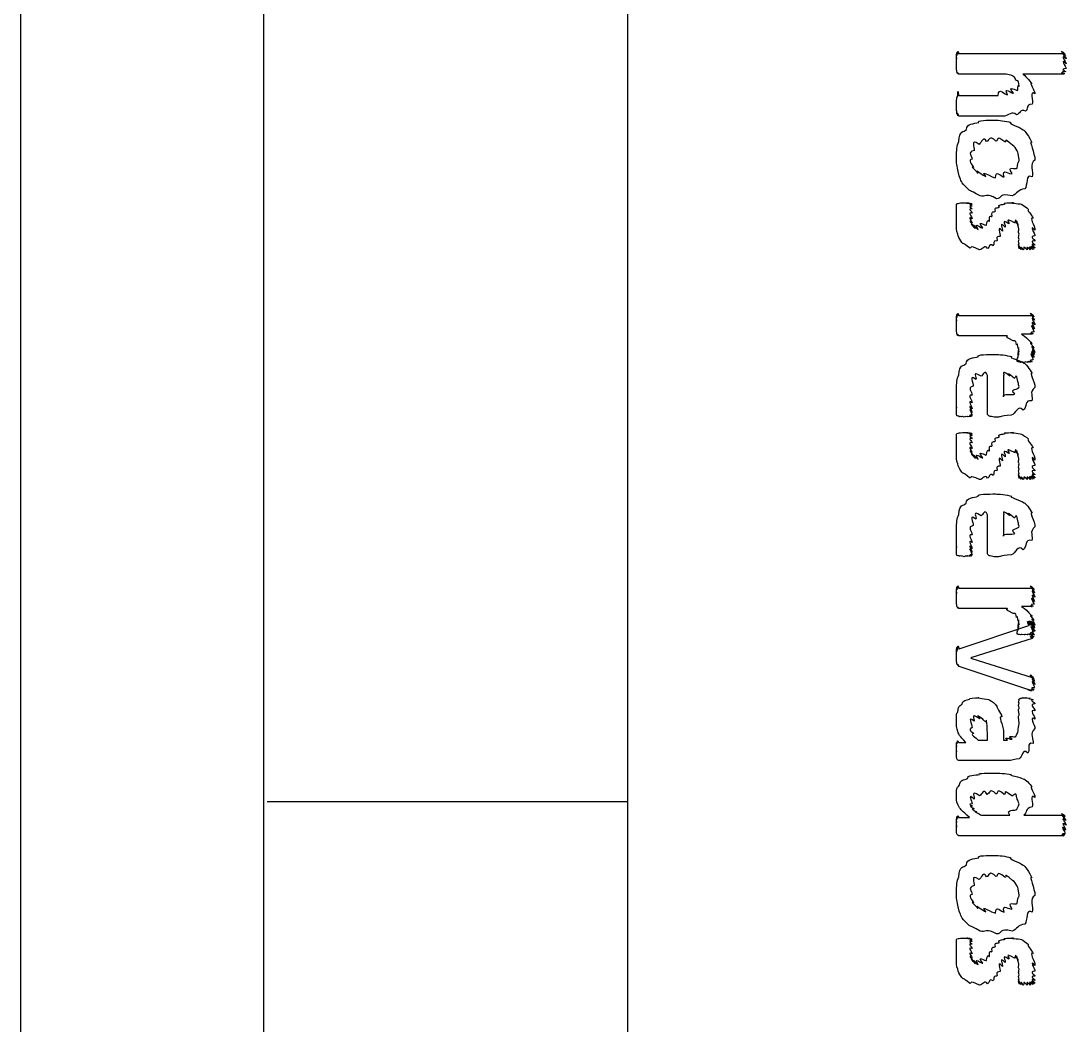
# Model space of a CAD drawing. Header units: millimetres. Extents: x 0 to 33.1, y 1.5 to 45.3.
# Drawn here: x 0.0278 to 0.5157, y 2.5168 to 2.9856 of the extents above; entities that cross this region are included whole.
import ezdxf

# ---------------------------------------------------------------- set-up
doc = ezdxf.new("R2010")
doc.units = ezdxf.units.MM
doc.header["$MEASUREMENT"] = 0
doc.layers.get('0').update_dxf_attribs({"linetype": 'CONTINUOUS'})

msp = doc.modelspace()

# ---------------------------------------------------------------- linework, layer by layer
at = {"color": 0, "linetype": 'Continuous'}
for p, q in [((0.027778, 1.49778), (0.027778, 45.3028)), ((0.141114, 1.61111), (0.141114, 44.9044)), ((0.311089, 1.78108), (0.311089, 44.7344)), ((0.311089, 2.6211), (0.142796, 2.6211))]:
    msp.add_line(p, q, dxfattribs=at)
at = {"color": 240, "linetype": 'Continuous'}
msp.add_line((0.311089, 1.78108), (0.311089, 6.90446), dxfattribs=at)
at = {"color": 11, "linetype": 'Continuous'}
for p, q in [((0.465549, 2.97038), (0.514594, 2.97038)), ((0.487685, 2.96083), (0.465549, 2.96083)), ((0.514594, 2.96083), (0.495497, 2.96083)), ((0.465549, 2.95085), (0.483996, 2.95085)), ((0.486165, 2.94108), (0.465549, 2.94108)), ((0.482693, 2.91237), (0.482693, 2.91237)), ((0.483128, 2.90261), (0.483128, 2.90261)), ((0.475315, 2.87875), (0.475315, 2.87875)), ((0.465549, 2.8481), (0.499838, 2.8481)), ((0.488118, 2.83854), (0.465549, 2.83854)), ((0.499838, 2.83942), (0.494846, 2.83942)), ((0.496149, 2.82617), (0.496149, 2.82617)), ((0.479004, 2.80257), (0.479004, 2.82015)), ((0.486382, 2.82015), (0.486382, 2.81017)), ((0.483344, 2.80063), (0.482042, 2.80063)), ((0.475315, 2.77149), (0.475315, 2.77149)), ((0.479004, 2.73742), (0.479004, 2.75499)), ((0.486382, 2.75499), (0.486382, 2.74501)), ((0.483344, 2.73546), (0.482042, 2.73546)), ((0.465549, 2.72086), (0.499838, 2.72086)), ((0.488118, 2.71132), (0.465549, 2.71132)), ((0.499838, 2.71218), (0.494846, 2.71218)), ((0.465767, 2.69249), (0.498318, 2.70335)), ((0.496149, 2.69894), (0.496149, 2.69894)), ((0.499838, 2.69726), (0.471625, 2.68838)), ((0.471625, 2.68838), (0.471192, 2.68815)), ((0.498318, 2.67339), (0.465767, 2.68425)), ((0.471192, 2.68815), (0.471625, 2.68793)), ((0.471625, 2.68793), (0.499838, 2.67904)), ((0.499838, 2.67296), (0.499838, 2.67296)), ((0.486382, 2.65419), (0.486382, 2.64985)), ((0.474664, 2.64985), (0.479004, 2.64985)), ((0.479004, 2.64985), (0.479004, 2.65332)), ((0.486382, 2.64985), (0.488336, 2.64985)), ((0.465549, 2.64876), (0.468804, 2.64876)), ((0.488336, 2.64031), (0.465549, 2.64031)), ((0.465767, 2.61367), (0.47054, 2.61367)), ((0.476183, 2.61475), (0.489421, 2.61475)), ((0.495931, 2.61475), (0.514594, 2.61475)), ((0.514594, 2.60519), (0.465549, 2.60519)), ((0.482693, 2.56913), (0.482693, 2.56913)), ((0.483128, 2.55935), (0.483128, 2.55935)), ((0.475315, 2.53549), (0.475315, 2.53549))]:
    msp.add_line(p, q, dxfattribs=at)
for points in [[(0.464464, 2.96799), (0.464572, 2.97185), (0.464681, 2.96907), (0.464681, 2.96951)], [(0.464681, 2.96951), (0.464735, 2.97254), (0.464953, 2.97006), (0.465115, 2.97017)], [(0.465115, 2.97017), (0.465007, 2.97287), (0.465386, 2.97038), (0.465549, 2.97038)], [(0.514594, 2.97038), (0.511882, 2.97287), (0.514865, 2.97032), (0.515028, 2.97017)], [(0.515028, 2.97017), (0.512207, 2.97254), (0.5153, 2.96983), (0.515463, 2.96951)], [(0.515463, 2.96951), (0.512478, 2.97185), (0.515679, 2.96858), (0.515679, 2.96799)], [(0.464464, 2.9656), (0.464464, 2.97054), (0.464464, 2.96729), (0.464464, 2.96799)], [(0.515679, 2.96799), (0.512478, 2.97054), (0.515679, 2.96647), (0.515679, 2.9656)], [(0.515679, 2.9656), (0.512478, 2.96881), (0.515679, 2.96403), (0.515679, 2.96343)], [(0.464464, 2.96343), (0.464464, 2.96419), (0.464464, 2.96474), (0.464464, 2.9656)], [(0.464681, 2.96192), (0.464572, 2.96289), (0.464572, 2.96272), (0.464464, 2.96343)], [(0.465115, 2.96104), (0.464735, 2.96212), (0.464789, 2.96149), (0.464681, 2.96192)], [(0.465549, 2.96083), (0.465007, 2.96186), (0.465224, 2.96094), (0.465115, 2.96104)], [(0.515028, 2.96104), (0.511882, 2.96186), (0.514703, 2.96083), (0.514594, 2.96083)], [(0.515463, 2.96192), (0.512207, 2.96212), (0.515136, 2.96121), (0.515028, 2.96104)], [(0.515679, 2.96343), (0.512478, 2.96289), (0.515571, 2.96224), (0.515463, 2.96192)], [(0.492242, 2.95801), (0.491211, 2.96083), (0.489692, 2.95985), (0.487685, 2.96083)], [(0.493761, 2.95518), (0.493218, 2.95899), (0.493218, 2.95703), (0.492242, 2.95801)], [(0.49311, 2.95324), (0.493218, 2.95725), (0.493761, 2.95432), (0.493761, 2.95518)], [(0.495497, 2.96083), (0.496257, 2.96029), (0.498753, 2.95774), (0.499621, 2.95628)], [(0.499621, 2.95628), (0.498156, 2.95725), (0.501139, 2.95313), (0.501139, 2.9515)], [(0.465115, 2.95063), (0.465007, 2.95518), (0.465386, 2.95085), (0.465549, 2.95085)], [(0.483996, 2.95085), (0.483996, 2.95518), (0.487304, 2.95096), (0.488336, 2.95107)], [(0.488336, 2.95107), (0.486165, 2.95551), (0.490397, 2.9515), (0.491157, 2.95193)], [(0.491157, 2.95193), (0.487739, 2.95622), (0.492676, 2.95269), (0.49311, 2.95324)], [(0.501139, 2.9515), (0.498156, 2.95378), (0.500706, 2.94803), (0.499838, 2.94672)], [(0.464464, 2.94846), (0.464572, 2.94954), (0.464681, 2.94949), (0.464681, 2.94976)], [(0.464464, 2.94586), (0.464464, 2.94824), (0.464464, 2.94775), (0.464464, 2.94846)], [(0.464681, 2.94976), (0.464735, 2.95014), (0.464953, 2.95036), (0.465115, 2.95063)], [(0.464464, 2.94368), (0.464464, 2.9464), (0.464464, 2.94499), (0.464464, 2.94586)], [(0.464681, 2.94217), (0.464572, 2.9451), (0.464572, 2.94299), (0.464464, 2.94368)], [(0.465115, 2.94129), (0.464735, 2.94433), (0.464789, 2.94174), (0.464681, 2.94217)], [(0.465549, 2.94108), (0.465007, 2.94407), (0.465224, 2.94119), (0.465115, 2.94129)], [(0.492458, 2.94174), (0.490614, 2.94407), (0.488607, 2.94108), (0.486165, 2.94108)], [(0.496799, 2.94347), (0.494086, 2.94476), (0.494194, 2.94206), (0.492458, 2.94174)], [(0.499838, 2.94672), (0.496582, 2.9465), (0.498101, 2.94433), (0.496799, 2.94347)], [(0.469239, 2.93494), (0.469239, 2.93787), (0.472711, 2.9375), (0.474881, 2.93821)], [(0.474881, 2.93821), (0.473579, 2.93929), (0.479546, 2.93929), (0.482476, 2.93929)], [(0.482476, 2.93929), (0.483832, 2.93929), (0.487685, 2.93896), (0.489854, 2.93821)], [(0.489854, 2.93821), (0.488336, 2.93772), (0.494086, 2.93619), (0.495714, 2.93474)], [(0.465549, 2.92931), (0.466037, 2.93485), (0.467611, 2.93338), (0.469239, 2.93494)], [(0.478569, 2.92931), (0.47716, 2.93235), (0.476074, 2.9286), (0.475097, 2.928)], [(0.48291, 2.92953), (0.479764, 2.93278), (0.479872, 2.92947), (0.478569, 2.92931)], [(0.487033, 2.9291), (0.482801, 2.93278), (0.484321, 2.92953), (0.48291, 2.92953)], [(0.495714, 2.93474), (0.496257, 2.93468), (0.498753, 2.93121), (0.499621, 2.92887)], [(0.464464, 2.9215), (0.464464, 2.92572), (0.464789, 2.92703), (0.465549, 2.92931)], [(0.475097, 2.928), (0.47054, 2.93104), (0.473253, 2.92638), (0.472711, 2.92518)], [(0.490722, 2.92757), (0.485568, 2.93207), (0.488444, 2.92865), (0.487033, 2.9291)], [(0.492893, 2.92497), (0.492242, 2.92617), (0.491699, 2.92686), (0.490722, 2.92757)], [(0.499621, 2.92887), (0.498156, 2.93007), (0.501139, 2.92383), (0.501139, 2.92063)], [(0.472711, 2.92518), (0.469347, 2.9241), (0.471843, 2.92269), (0.471843, 2.92106)], [(0.493761, 2.92085), (0.493218, 2.92399), (0.493435, 2.92383), (0.492893, 2.92497)], [(0.465767, 2.91325), (0.464464, 2.91965), (0.464464, 2.91835), (0.464464, 2.9215)], [(0.471843, 2.92106), (0.469347, 2.92106), (0.47206, 2.91835), (0.472493, 2.91715)], [(0.472493, 2.91715), (0.470378, 2.91878), (0.473796, 2.91515), (0.474664, 2.91456)], [(0.490506, 2.91433), (0.487468, 2.91863), (0.492296, 2.91581), (0.492893, 2.91694)], [(0.492893, 2.91694), (0.493218, 2.92079), (0.493761, 2.91928), (0.493761, 2.92085)], [(0.501139, 2.92063), (0.498156, 2.91922), (0.500706, 2.91499), (0.499838, 2.91282)], [(0.469672, 2.90739), (0.466308, 2.91037), (0.466743, 2.91097), (0.465767, 2.91325)], [(0.474664, 2.91456), (0.472276, 2.91749), (0.476833, 2.91336), (0.478136, 2.91303)], [(0.478136, 2.91303), (0.474989, 2.91672), (0.481065, 2.91237), (0.482693, 2.91237)], [(0.482693, 2.91237), (0.482693, 2.91672), (0.485514, 2.91254), (0.486817, 2.91282)], [(0.486817, 2.91282), (0.485406, 2.91732), (0.489475, 2.91363), (0.490506, 2.91433)], [(0.499838, 2.91282), (0.496582, 2.91471), (0.497939, 2.90864), (0.496365, 2.90717)], [(0.475532, 2.90392), (0.469672, 2.90717), (0.471408, 2.90582), (0.469672, 2.90739)], [(0.483128, 2.90261), (0.478787, 2.9056), (0.47781, 2.90306), (0.475532, 2.90392)], [(0.490506, 2.90392), (0.484267, 2.9056), (0.48584, 2.90261), (0.483128, 2.90261)], [(0.496365, 2.90717), (0.493381, 2.90717), (0.492785, 2.90468), (0.490506, 2.90392)], [(0.464464, 2.90001), (0.464464, 2.90039), (0.464735, 2.90033), (0.465332, 2.90044)], [(0.464464, 2.89871), (0.464464, 2.89996), (0.464464, 2.89974), (0.464464, 2.90001)], [(0.464464, 2.89675), (0.464464, 2.89882), (0.464464, 2.89817), (0.464464, 2.89871)], [(0.465332, 2.90044), (0.465767, 2.90067), (0.46696, 2.90067), (0.468153, 2.90067)], [(0.468153, 2.90067), (0.467611, 2.90067), (0.469456, 2.90067), (0.469889, 2.90067)], [(0.469889, 2.90067), (0.468479, 2.90056), (0.470649, 2.90044), (0.470975, 2.90044)], [(0.470975, 2.90044), (0.469075, 2.90056), (0.471463, 2.90039), (0.471625, 2.90022)], [(0.471625, 2.90022), (0.469347, 2.90022), (0.471843, 2.90001), (0.471843, 2.90001)], [(0.471843, 2.90001), (0.469347, 2.89996), (0.471843, 2.89947), (0.471843, 2.89914)], [(0.471843, 2.89914), (0.469347, 2.89925), (0.471843, 2.89828), (0.471843, 2.89785)], [(0.471843, 2.89785), (0.469347, 2.89822), (0.471843, 2.89665), (0.471843, 2.89589)], [(0.482693, 2.89675), (0.481825, 2.89882), (0.483886, 2.89817), (0.484646, 2.89871)], [(0.484646, 2.89871), (0.483236, 2.89996), (0.486219, 2.89979), (0.48725, 2.90022)], [(0.48725, 2.90022), (0.485406, 2.90067), (0.489692, 2.90067), (0.491157, 2.90067)], [(0.491157, 2.90067), (0.488172, 2.90067), (0.493653, 2.90044), (0.494846, 2.90001)], [(0.494846, 2.90001), (0.495281, 2.89968), (0.497233, 2.89865), (0.498101, 2.89762)], [(0.464464, 2.89415), (0.464464, 2.89719), (0.464464, 2.89589), (0.464464, 2.89675)], [(0.464464, 2.8909), (0.464464, 2.89535), (0.464464, 2.89318), (0.464464, 2.89415)], [(0.471843, 2.89589), (0.469347, 2.89665), (0.471843, 2.89415), (0.471843, 2.89328)], [(0.471843, 2.89328), (0.469347, 2.89492), (0.471843, 2.89176), (0.471843, 2.89133)], [(0.471843, 2.89133), (0.46951, 2.89387), (0.472114, 2.89025), (0.472276, 2.88981)], [(0.478569, 2.89025), (0.479058, 2.89432), (0.479546, 2.8915), (0.479872, 2.89219)], [(0.479872, 2.89219), (0.479764, 2.89578), (0.48074, 2.89372), (0.481174, 2.89458)], [(0.481174, 2.89458), (0.480632, 2.89735), (0.482096, 2.89606), (0.482693, 2.89675)], [(0.488986, 2.8909), (0.484864, 2.89372), (0.487793, 2.88997), (0.48725, 2.88938)], [(0.49159, 2.89133), (0.486165, 2.89447), (0.489692, 2.89122), (0.488986, 2.8909)], [(0.492458, 2.89111), (0.492079, 2.89447), (0.491863, 2.89133), (0.49159, 2.89133)], [(0.49311, 2.89003), (0.492676, 2.89404), (0.492731, 2.89085), (0.492458, 2.89111)], [(0.498101, 2.89762), (0.497017, 2.89751), (0.499675, 2.89513), (0.500271, 2.8935)], [(0.500271, 2.8935), (0.498156, 2.89432), (0.501139, 2.89003), (0.501139, 2.88786)], [(0.465115, 2.88612), (0.464464, 2.88781), (0.464464, 2.88917), (0.464464, 2.8909)], [(0.472276, 2.88981), (0.469943, 2.89285), (0.472928, 2.88889), (0.473361, 2.88872)], [(0.473361, 2.88872), (0.470811, 2.89242), (0.474229, 2.88829), (0.474664, 2.88829)], [(0.474664, 2.88829), (0.472114, 2.89242), (0.476238, 2.88851), (0.476833, 2.88894)], [(0.476833, 2.88894), (0.473415, 2.89318), (0.478136, 2.88971), (0.478569, 2.89025)], [(0.485949, 2.88743), (0.483128, 2.891), (0.485297, 2.88579), (0.484864, 2.88504)], [(0.48725, 2.88938), (0.483832, 2.89258), (0.486382, 2.88818), (0.485949, 2.88743)], [(0.493544, 2.88851), (0.492947, 2.89318), (0.493218, 2.8896), (0.49311, 2.89003)], [(0.493761, 2.88612), (0.493218, 2.88721), (0.493653, 2.88781), (0.493544, 2.88851)], [(0.501139, 2.88786), (0.498156, 2.89128), (0.501139, 2.88612), (0.501139, 2.88525)], [(0.467068, 2.88222), (0.465332, 2.88476), (0.465549, 2.88456), (0.465115, 2.88612)], [(0.484864, 2.88504), (0.48226, 2.88493), (0.483886, 2.88363), (0.483344, 2.88286)], [(0.493761, 2.88351), (0.493218, 2.88536), (0.493761, 2.88514), (0.493761, 2.88612)], [(0.493761, 2.88157), (0.493218, 2.8839), (0.493761, 2.88282), (0.493761, 2.88351)], [(0.501139, 2.88525), (0.498156, 2.88493), (0.501139, 2.88363), (0.501139, 2.88286)], [(0.47054, 2.87961), (0.467176, 2.8826), (0.468044, 2.88108), (0.467068, 2.88222)], [(0.475315, 2.87875), (0.469781, 2.88146), (0.471843, 2.87907), (0.47054, 2.87961)], [(0.479004, 2.87939), (0.477756, 2.88146), (0.476725, 2.87875), (0.475315, 2.87875)], [(0.481608, 2.88069), (0.479764, 2.88217), (0.479981, 2.87972), (0.479004, 2.87939)], [(0.483344, 2.88286), (0.481228, 2.88331), (0.482314, 2.88129), (0.481608, 2.88069)], [(0.493761, 2.88026), (0.493218, 2.88276), (0.493761, 2.88103), (0.493761, 2.88157)], [(0.493761, 2.87939), (0.493218, 2.88217), (0.493761, 2.87999), (0.493761, 2.88026)], [(0.493978, 2.87918), (0.493218, 2.88172), (0.493761, 2.87929), (0.493761, 2.87939)], [(0.494629, 2.87896), (0.493544, 2.88157), (0.494086, 2.87907), (0.493978, 2.87918)], [(0.495714, 2.87875), (0.494086, 2.88146), (0.4949, 2.87885), (0.494629, 2.87896)], [(0.49745, 2.87875), (0.495117, 2.88146), (0.496257, 2.87875), (0.495714, 2.87875)], [(0.498969, 2.87875), (0.496257, 2.88146), (0.497993, 2.87875), (0.49745, 2.87875)], [(0.500054, 2.87896), (0.497125, 2.88146), (0.499403, 2.87875), (0.498969, 2.87875)], [(0.500706, 2.87918), (0.497721, 2.88157), (0.500325, 2.87896), (0.500054, 2.87896)], [(0.501139, 2.88286), (0.498156, 2.88331), (0.501139, 2.88135), (0.501139, 2.88092)], [(0.501139, 2.88092), (0.498156, 2.88232), (0.501139, 2.87993), (0.501139, 2.87961)], [(0.501139, 2.87961), (0.498156, 2.88172), (0.500976, 2.87918), (0.500706, 2.87918)], [(0.464464, 2.84571), (0.464572, 2.84956), (0.464681, 2.84679), (0.464681, 2.84722)], [(0.464681, 2.84722), (0.464735, 2.85026), (0.464953, 2.84776), (0.465115, 2.84787)], [(0.465115, 2.84787), (0.465007, 2.85058), (0.465386, 2.8481), (0.465549, 2.8481)], [(0.499838, 2.8481), (0.49745, 2.85058), (0.500108, 2.8481), (0.500271, 2.8481)], [(0.500271, 2.8481), (0.497885, 2.85042), (0.500706, 2.84776), (0.500706, 2.84744)], [(0.500706, 2.84744), (0.497993, 2.84972), (0.500922, 2.84651), (0.500922, 2.84592)], [(0.464464, 2.84332), (0.464464, 2.84825), (0.464464, 2.845), (0.464464, 2.84571)], [(0.500922, 2.84179), (0.497993, 2.84581), (0.500814, 2.84082), (0.500706, 2.8405)], [(0.500922, 2.84592), (0.498156, 2.84853), (0.501139, 2.84463), (0.501139, 2.84375)], [(0.501139, 2.84375), (0.498156, 2.84679), (0.501031, 2.84224), (0.500922, 2.84179)], [(0.464464, 2.84115), (0.464464, 2.8419), (0.464464, 2.84244), (0.464464, 2.84332)], [(0.464681, 2.83963), (0.464572, 2.8406), (0.464572, 2.84044), (0.464464, 2.84115)], [(0.465115, 2.83876), (0.464735, 2.83985), (0.464789, 2.83919), (0.464681, 2.83963)], [(0.500271, 2.83963), (0.49745, 2.84017), (0.499946, 2.83942), (0.499838, 2.83942)], [(0.500706, 2.8405), (0.497885, 2.84044), (0.500543, 2.83979), (0.500271, 2.83963)], [(0.465549, 2.83854), (0.465007, 2.83957), (0.465224, 2.83865), (0.465115, 2.83876)], [(0.490722, 2.83637), (0.48584, 2.83886), (0.489094, 2.83783), (0.488118, 2.83854)], [(0.492458, 2.83442), (0.492079, 2.8374), (0.49159, 2.83567), (0.490722, 2.83637)], [(0.493326, 2.83268), (0.492785, 2.83626), (0.492893, 2.83388), (0.492458, 2.83442)], [(0.493761, 2.83094), (0.493218, 2.83507), (0.493599, 2.83214), (0.493326, 2.83268)], [(0.494846, 2.83942), (0.495281, 2.83931), (0.497125, 2.83778), (0.497885, 2.83703)], [(0.497885, 2.83703), (0.496853, 2.83783), (0.499403, 2.83561), (0.499838, 2.83485)], [(0.499838, 2.83485), (0.497721, 2.83637), (0.500543, 2.8335), (0.500706, 2.8329)], [(0.500706, 2.8329), (0.498156, 2.83507), (0.501139, 2.83149), (0.501139, 2.83074)], [(0.474664, 2.82883), (0.473579, 2.82992), (0.479656, 2.82992), (0.482693, 2.82992)], [(0.482693, 2.82992), (0.483996, 2.82992), (0.487956, 2.82958), (0.490289, 2.82883)], [(0.493326, 2.82856), (0.49311, 2.83322), (0.493544, 2.82921), (0.493544, 2.82964)], [(0.493544, 2.82964), (0.493218, 2.8341), (0.493761, 2.83051), (0.493761, 2.83094)], [(0.500706, 2.82856), (0.497721, 2.83247), (0.500379, 2.82781), (0.500271, 2.82747)], [(0.500922, 2.82986), (0.497993, 2.83333), (0.500814, 2.829), (0.500706, 2.82856)], [(0.501139, 2.83074), (0.498156, 2.8341), (0.501031, 2.83018), (0.500922, 2.82986)], [(0.465549, 2.82036), (0.466037, 2.82557), (0.467557, 2.82417), (0.469021, 2.82557)], [(0.469021, 2.82557), (0.469075, 2.8285), (0.472493, 2.82813), (0.474664, 2.82883)], [(0.490289, 2.82883), (0.488607, 2.8285), (0.494521, 2.8271), (0.496149, 2.82579)], [(0.492893, 2.82704), (0.492676, 2.82742), (0.492893, 2.82742), (0.492893, 2.82769)], [(0.492893, 2.82661), (0.492676, 2.82715), (0.492893, 2.82693), (0.492893, 2.82704)], [(0.492893, 2.82769), (0.492785, 2.82801), (0.493164, 2.82829), (0.493326, 2.82856)], [(0.493326, 2.82639), (0.492785, 2.82682), (0.493001, 2.8265), (0.492893, 2.82661)], [(0.494412, 2.82617), (0.493218, 2.82671), (0.493599, 2.82628), (0.493326, 2.82639)], [(0.496149, 2.82617), (0.494086, 2.82671), (0.494846, 2.82617), (0.494412, 2.82617)], [(0.497885, 2.82617), (0.495551, 2.82671), (0.496853, 2.82617), (0.496149, 2.82617)], [(0.496149, 2.82579), (0.496419, 2.8259), (0.498969, 2.82292), (0.499838, 2.82101)], [(0.498753, 2.82639), (0.496419, 2.82671), (0.498318, 2.82617), (0.497885, 2.82617)], [(0.499403, 2.82639), (0.496853, 2.82682), (0.499024, 2.82639), (0.498753, 2.82639)], [(0.499838, 2.82661), (0.497125, 2.82682), (0.499511, 2.82639), (0.499403, 2.82639)], [(0.500271, 2.82747), (0.49745, 2.82715), (0.499946, 2.82676), (0.499838, 2.82661)], [(0.464464, 2.81321), (0.464464, 2.81689), (0.464789, 2.81836), (0.465549, 2.82036)], [(0.473579, 2.81819), (0.469943, 2.82124), (0.472547, 2.81635), (0.472276, 2.81515)], [(0.475965, 2.81972), (0.471246, 2.82286), (0.474283, 2.81896), (0.473579, 2.81819)], [(0.479004, 2.82015), (0.477756, 2.8234), (0.476942, 2.82004), (0.475965, 2.81972)], [(0.489204, 2.81993), (0.4847, 2.8234), (0.487358, 2.82015), (0.486382, 2.82015)], [(0.491374, 2.81885), (0.486436, 2.82297), (0.490072, 2.81967), (0.489204, 2.81993)], [(0.49311, 2.81733), (0.49235, 2.8221), (0.492079, 2.81842), (0.491374, 2.81885)], [(0.499838, 2.82101), (0.498156, 2.8221), (0.501139, 2.817), (0.501139, 2.81451)], [(0.493761, 2.81494), (0.493218, 2.81619), (0.493544, 2.81662), (0.49311, 2.81733)], [(0.464464, 2.80886), (0.464464, 2.81256), (0.464464, 2.81164), (0.464464, 2.81321)], [(0.472276, 2.81515), (0.469347, 2.81429), (0.471843, 2.81256), (0.471843, 2.81082)], [(0.471843, 2.81082), (0.469347, 2.81125), (0.471843, 2.80838), (0.471843, 2.80735)], [(0.486382, 2.81017), (0.486003, 2.81213), (0.490506, 2.8106), (0.491808, 2.81147)], [(0.491808, 2.81147), (0.488607, 2.81375), (0.493761, 2.81338), (0.493761, 2.81494)], [(0.501139, 2.81451), (0.498156, 2.81256), (0.500597, 2.80994), (0.499621, 2.80821)], [(0.464464, 2.80518), (0.464464, 2.80985), (0.464464, 2.80746), (0.464464, 2.80886)], [(0.464464, 2.80257), (0.464464, 2.80767), (0.464464, 2.80404), (0.464464, 2.80518)], [(0.471843, 2.80735), (0.469347, 2.80908), (0.471843, 2.80528), (0.471843, 2.80453)], [(0.471843, 2.80453), (0.469347, 2.80767), (0.471843, 2.80322), (0.471843, 2.80279)], [(0.471843, 2.80279), (0.469347, 2.80664), (0.471843, 2.80181), (0.471843, 2.80149)], [(0.495714, 2.80387), (0.492947, 2.80681), (0.492242, 2.80192), (0.490072, 2.80149)], [(0.499621, 2.80821), (0.496257, 2.80908), (0.49745, 2.80507), (0.495714, 2.80387)], [(0.464681, 2.80126), (0.464464, 2.80171), (0.464464, 2.80186), (0.464464, 2.80257)], [(0.465332, 2.80106), (0.464899, 2.80143), (0.464953, 2.80117), (0.464681, 2.80126)], [(0.465983, 2.80083), (0.465332, 2.80126), (0.465603, 2.80094), (0.465332, 2.80106)], [(0.466851, 2.80083), (0.465767, 2.80126), (0.466254, 2.80083), (0.465983, 2.80083)], [(0.468153, 2.80063), (0.466471, 2.80117), (0.467285, 2.80072), (0.466851, 2.80083)], [(0.469889, 2.80083), (0.467611, 2.80117), (0.468858, 2.80063), (0.468153, 2.80063)], [(0.470975, 2.80083), (0.468479, 2.80126), (0.470324, 2.80083), (0.469889, 2.80083)], [(0.471625, 2.80106), (0.469075, 2.80126), (0.471246, 2.80083), (0.470975, 2.80083)], [(0.471843, 2.80149), (0.469347, 2.8016), (0.471733, 2.80122), (0.471625, 2.80106)], [(0.479656, 2.80126), (0.478787, 2.80186), (0.479004, 2.80203), (0.479004, 2.80257)], [(0.482042, 2.80063), (0.479764, 2.80117), (0.480197, 2.80083), (0.479656, 2.80126)], [(0.490072, 2.80149), (0.484104, 2.80117), (0.485786, 2.80063), (0.483344, 2.80063)], [(0.464464, 2.79275), (0.464464, 2.79312), (0.464735, 2.79308), (0.465332, 2.79318)], [(0.464464, 2.79144), (0.464464, 2.79269), (0.464464, 2.79249), (0.464464, 2.79275)], [(0.464464, 2.7895), (0.464464, 2.79156), (0.464464, 2.7909), (0.464464, 2.79144)], [(0.465332, 2.79318), (0.465767, 2.7934), (0.46696, 2.7934), (0.468153, 2.7934)], [(0.468153, 2.7934), (0.467611, 2.7934), (0.469456, 2.7934), (0.469889, 2.7934)], [(0.469889, 2.7934), (0.468479, 2.79329), (0.470649, 2.79318), (0.470975, 2.79318)], [(0.470975, 2.79318), (0.469075, 2.79329), (0.471463, 2.79312), (0.471625, 2.79297)], [(0.471625, 2.79297), (0.469347, 2.79297), (0.471843, 2.79275), (0.471843, 2.79275)], [(0.471843, 2.79275), (0.469347, 2.79269), (0.471843, 2.79221), (0.471843, 2.79189)], [(0.471843, 2.79189), (0.469347, 2.79199), (0.471843, 2.79101), (0.471843, 2.79058)], [(0.471843, 2.79058), (0.469347, 2.79096), (0.471843, 2.78939), (0.471843, 2.78863)], [(0.482693, 2.7895), (0.481825, 2.79156), (0.483886, 2.7909), (0.484646, 2.79144)], [(0.484646, 2.79144), (0.483236, 2.79269), (0.486219, 2.79254), (0.48725, 2.79297)], [(0.48725, 2.79297), (0.485406, 2.7934), (0.489692, 2.7934), (0.491157, 2.7934)], [(0.491157, 2.7934), (0.488172, 2.7934), (0.493653, 2.79318), (0.494846, 2.79275)], [(0.494846, 2.79275), (0.495281, 2.79243), (0.497233, 2.79139), (0.498101, 2.79036)], [(0.464464, 2.78689), (0.464464, 2.78993), (0.464464, 2.78863), (0.464464, 2.7895)], [(0.464464, 2.78364), (0.464464, 2.78808), (0.464464, 2.78592), (0.464464, 2.78689)], [(0.471843, 2.78863), (0.469347, 2.78939), (0.471843, 2.78689), (0.471843, 2.78603)], [(0.471843, 2.78603), (0.469347, 2.78765), (0.471843, 2.7845), (0.471843, 2.78407)], [(0.471843, 2.78407), (0.46951, 2.78662), (0.472114, 2.78299), (0.472276, 2.78256)], [(0.476833, 2.78168), (0.473415, 2.78592), (0.478136, 2.78244), (0.478569, 2.78299)], [(0.478569, 2.78299), (0.479058, 2.78706), (0.479546, 2.78424), (0.479872, 2.78494)], [(0.479872, 2.78494), (0.479764, 2.78851), (0.48074, 2.78646), (0.481174, 2.78733)], [(0.481174, 2.78733), (0.480632, 2.7901), (0.482096, 2.78879), (0.482693, 2.7895)], [(0.488986, 2.78364), (0.484864, 2.78646), (0.487793, 2.78271), (0.48725, 2.78213)], [(0.49159, 2.78407), (0.486165, 2.78722), (0.489692, 2.78396), (0.488986, 2.78364)], [(0.492458, 2.78386), (0.492079, 2.78722), (0.491863, 2.78407), (0.49159, 2.78407)], [(0.49311, 2.78276), (0.492676, 2.78678), (0.492731, 2.78358), (0.492458, 2.78386)], [(0.493544, 2.78125), (0.492947, 2.78592), (0.493218, 2.78233), (0.49311, 2.78276)], [(0.498101, 2.79036), (0.497017, 2.79025), (0.499675, 2.78788), (0.500271, 2.78624)], [(0.500271, 2.78624), (0.498156, 2.78706), (0.501139, 2.78276), (0.501139, 2.7806)], [(0.465115, 2.77886), (0.464464, 2.78054), (0.464464, 2.7819), (0.464464, 2.78364)], [(0.472276, 2.78256), (0.469943, 2.7856), (0.472928, 2.78162), (0.473361, 2.78147)], [(0.473361, 2.78147), (0.470811, 2.78515), (0.474229, 2.78103), (0.474664, 2.78103)], [(0.474664, 2.78103), (0.472114, 2.78515), (0.476238, 2.78125), (0.476833, 2.78168)], [(0.485949, 2.78017), (0.483128, 2.78375), (0.485297, 2.77854), (0.484864, 2.77778)], [(0.48725, 2.78213), (0.483832, 2.78532), (0.486382, 2.78093), (0.485949, 2.78017)], [(0.493761, 2.77886), (0.493218, 2.77994), (0.493653, 2.78054), (0.493544, 2.78125)], [(0.501139, 2.7806), (0.498156, 2.78401), (0.501139, 2.77886), (0.501139, 2.778)], [(0.467068, 2.77496), (0.465332, 2.7775), (0.465549, 2.77729), (0.465115, 2.77886)], [(0.484864, 2.77778), (0.48226, 2.77767), (0.483886, 2.77636), (0.483344, 2.77561)], [(0.493761, 2.77626), (0.493218, 2.7781), (0.493761, 2.77789), (0.493761, 2.77886)], [(0.493761, 2.77431), (0.493218, 2.77664), (0.493761, 2.77556), (0.493761, 2.77626)], [(0.501139, 2.778), (0.498156, 2.77767), (0.501139, 2.77636), (0.501139, 2.77561)], [(0.47054, 2.77235), (0.467176, 2.77533), (0.468044, 2.77382), (0.467068, 2.77496)], [(0.475315, 2.77149), (0.469781, 2.77419), (0.471843, 2.77181), (0.47054, 2.77235)], [(0.479004, 2.77214), (0.477756, 2.77419), (0.476725, 2.77149), (0.475315, 2.77149)], [(0.481608, 2.77344), (0.479764, 2.7749), (0.479981, 2.77246), (0.479004, 2.77214)], [(0.483344, 2.77561), (0.481228, 2.77604), (0.482314, 2.77403), (0.481608, 2.77344)], [(0.493761, 2.773), (0.493218, 2.7755), (0.493761, 2.77376), (0.493761, 2.77431)], [(0.493761, 2.77214), (0.493218, 2.7749), (0.493761, 2.77274), (0.493761, 2.773)], [(0.493978, 2.77192), (0.493218, 2.77447), (0.493761, 2.77203), (0.493761, 2.77214)], [(0.494629, 2.77171), (0.493544, 2.77431), (0.494086, 2.77181), (0.493978, 2.77192)], [(0.495714, 2.77149), (0.494086, 2.77419), (0.4949, 2.7716), (0.494629, 2.77171)], [(0.49745, 2.77149), (0.495117, 2.77419), (0.496257, 2.77149), (0.495714, 2.77149)], [(0.498969, 2.77149), (0.496257, 2.77419), (0.497993, 2.77149), (0.49745, 2.77149)], [(0.500054, 2.77171), (0.497125, 2.77419), (0.499403, 2.77149), (0.498969, 2.77149)], [(0.500706, 2.77192), (0.497721, 2.77431), (0.500325, 2.77171), (0.500054, 2.77171)], [(0.501139, 2.77561), (0.498156, 2.77604), (0.501139, 2.77408), (0.501139, 2.77365)], [(0.501139, 2.77365), (0.498156, 2.77507), (0.501139, 2.77268), (0.501139, 2.77235)], [(0.501139, 2.77235), (0.498156, 2.77447), (0.500976, 2.77192), (0.500706, 2.77192)], [(0.469021, 2.76042), (0.469075, 2.76335), (0.472493, 2.76297), (0.474664, 2.76367)], [(0.474664, 2.76367), (0.473579, 2.76476), (0.479656, 2.76476), (0.482693, 2.76476)], [(0.482693, 2.76476), (0.483996, 2.76476), (0.487956, 2.76443), (0.490289, 2.76367)], [(0.490289, 2.76367), (0.488607, 2.76335), (0.494521, 2.76193), (0.496149, 2.76064)], [(0.465549, 2.75521), (0.466037, 2.76042), (0.467557, 2.759), (0.469021, 2.76042)], [(0.475965, 2.75456), (0.471246, 2.75771), (0.474283, 2.75379), (0.473579, 2.75304)], [(0.479004, 2.75499), (0.477756, 2.75825), (0.476942, 2.75489), (0.475965, 2.75456)], [(0.489204, 2.75478), (0.4847, 2.75825), (0.487358, 2.75499), (0.486382, 2.75499)], [(0.491374, 2.75369), (0.486436, 2.75782), (0.490072, 2.7545), (0.489204, 2.75478)], [(0.49311, 2.75217), (0.49235, 2.75694), (0.492079, 2.75325), (0.491374, 2.75369)], [(0.496149, 2.76064), (0.496419, 2.76074), (0.498969, 2.75776), (0.499838, 2.75586)], [(0.499838, 2.75586), (0.498156, 2.75694), (0.501139, 2.75185), (0.501139, 2.74935)], [(0.464464, 2.74804), (0.464464, 2.75174), (0.464789, 2.75319), (0.465549, 2.75521)], [(0.473579, 2.75304), (0.469943, 2.75608), (0.472547, 2.75119), (0.472276, 2.75)], [(0.493761, 2.74978), (0.493218, 2.75103), (0.493544, 2.75146), (0.49311, 2.75217)], [(0.464464, 2.74371), (0.464464, 2.7474), (0.464464, 2.74647), (0.464464, 2.74804)], [(0.472276, 2.75), (0.469347, 2.74914), (0.471843, 2.7474), (0.471843, 2.74567)], [(0.486382, 2.74501), (0.486003, 2.74696), (0.490506, 2.74544), (0.491808, 2.74631)], [(0.491808, 2.74631), (0.488607, 2.74858), (0.493761, 2.74821), (0.493761, 2.74978)], [(0.501139, 2.74935), (0.498156, 2.7474), (0.500597, 2.74479), (0.499621, 2.74306)], [(0.464464, 2.74001), (0.464464, 2.74468), (0.464464, 2.74229), (0.464464, 2.74371)], [(0.464464, 2.73742), (0.464464, 2.74251), (0.464464, 2.73888), (0.464464, 2.74001)], [(0.471843, 2.74567), (0.469347, 2.7461), (0.471843, 2.74322), (0.471843, 2.74219)], [(0.471843, 2.74219), (0.469347, 2.74393), (0.471843, 2.74013), (0.471843, 2.73936)], [(0.471843, 2.73936), (0.469347, 2.74251), (0.471843, 2.73807), (0.471843, 2.73762)], [(0.499621, 2.74306), (0.496257, 2.74393), (0.49745, 2.7399), (0.495714, 2.73872)], [(0.464681, 2.73611), (0.464464, 2.73654), (0.464464, 2.73671), (0.464464, 2.73742)], [(0.471843, 2.73762), (0.469347, 2.74149), (0.471843, 2.73665), (0.471843, 2.73633)], [(0.479656, 2.73611), (0.478787, 2.73671), (0.479004, 2.73687), (0.479004, 2.73742)], [(0.495714, 2.73872), (0.492947, 2.74164), (0.492242, 2.73676), (0.490072, 2.73633)], [(0.465332, 2.73589), (0.464899, 2.73628), (0.464953, 2.736), (0.464681, 2.73611)], [(0.465983, 2.73568), (0.465332, 2.73611), (0.465603, 2.73579), (0.465332, 2.73589)], [(0.466851, 2.73568), (0.465767, 2.73611), (0.466254, 2.73568), (0.465983, 2.73568)], [(0.468153, 2.73546), (0.466471, 2.736), (0.467285, 2.73557), (0.466851, 2.73568)], [(0.469889, 2.73568), (0.467611, 2.736), (0.468858, 2.73546), (0.468153, 2.73546)], [(0.470975, 2.73568), (0.468479, 2.73611), (0.470324, 2.73568), (0.469889, 2.73568)], [(0.471625, 2.73589), (0.469075, 2.73611), (0.471246, 2.73568), (0.470975, 2.73568)], [(0.471843, 2.73633), (0.469347, 2.73643), (0.471733, 2.73606), (0.471625, 2.73589)], [(0.482042, 2.73546), (0.479764, 2.736), (0.480197, 2.73568), (0.479656, 2.73611)], [(0.490072, 2.73633), (0.484104, 2.736), (0.485786, 2.73546), (0.483344, 2.73546)], [(0.464681, 2.72), (0.464735, 2.72304), (0.464953, 2.72054), (0.465115, 2.72065)], [(0.465115, 2.72065), (0.465007, 2.72336), (0.465386, 2.72086), (0.465549, 2.72086)], [(0.499838, 2.72086), (0.49745, 2.72336), (0.500108, 2.72086), (0.500271, 2.72086)], [(0.500271, 2.72086), (0.497885, 2.72319), (0.500706, 2.72054), (0.500706, 2.72021)], [(0.500706, 2.72021), (0.497993, 2.7225), (0.500922, 2.71929), (0.500922, 2.71869)], [(0.464464, 2.71847), (0.464572, 2.72233), (0.464681, 2.71957), (0.464681, 2.72)], [(0.464464, 2.7161), (0.464464, 2.72103), (0.464464, 2.71778), (0.464464, 2.71847)], [(0.500922, 2.71457), (0.497993, 2.71858), (0.500814, 2.7136), (0.500706, 2.71326)], [(0.500922, 2.71869), (0.498156, 2.72131), (0.501139, 2.71739), (0.501139, 2.71653)], [(0.501139, 2.71653), (0.498156, 2.71957), (0.501031, 2.715), (0.500922, 2.71457)], [(0.464464, 2.71392), (0.464464, 2.71468), (0.464464, 2.71522), (0.464464, 2.7161)], [(0.464681, 2.7124), (0.464572, 2.71338), (0.464572, 2.71322), (0.464464, 2.71392)], [(0.500271, 2.7124), (0.49745, 2.71294), (0.499946, 2.71218), (0.499838, 2.71218)], [(0.500706, 2.71326), (0.497885, 2.71322), (0.500543, 2.71257), (0.500271, 2.7124)], [(0.465115, 2.71153), (0.464735, 2.71263), (0.464789, 2.71197), (0.464681, 2.7124)], [(0.465549, 2.71132), (0.465007, 2.71235), (0.465224, 2.71143), (0.465115, 2.71153)], [(0.490722, 2.70915), (0.48584, 2.71164), (0.489094, 2.71061), (0.488118, 2.71132)], [(0.492458, 2.70719), (0.492079, 2.71018), (0.49159, 2.70844), (0.490722, 2.70915)], [(0.493326, 2.70546), (0.492785, 2.70904), (0.492893, 2.70665), (0.492458, 2.70719)], [(0.494846, 2.71218), (0.495281, 2.71208), (0.497125, 2.71056), (0.497885, 2.70979)], [(0.497885, 2.70979), (0.496853, 2.71061), (0.499403, 2.70839), (0.499838, 2.70763)], [(0.498969, 2.70335), (0.497017, 2.7079), (0.499457, 2.70356), (0.499621, 2.70356)], [(0.499621, 2.70356), (0.497287, 2.7079), (0.499838, 2.70356), (0.499838, 2.70356)], [(0.499838, 2.70356), (0.497558, 2.7079), (0.500325, 2.70344), (0.500489, 2.70335)], [(0.499838, 2.70763), (0.497721, 2.70915), (0.500543, 2.70628), (0.500706, 2.70568)], [(0.493326, 2.70133), (0.49311, 2.706), (0.493544, 2.70199), (0.493544, 2.70242)], [(0.493761, 2.70372), (0.493218, 2.70785), (0.493599, 2.70492), (0.493326, 2.70546)], [(0.493544, 2.70242), (0.493218, 2.70688), (0.493761, 2.70329), (0.493761, 2.70372)], [(0.498318, 2.70335), (0.496582, 2.70774), (0.498807, 2.70335), (0.498969, 2.70335)], [(0.500706, 2.70133), (0.497721, 2.70524), (0.500379, 2.70057), (0.500271, 2.70025)], [(0.500489, 2.70335), (0.497885, 2.70774), (0.500706, 2.70318), (0.500706, 2.7029)], [(0.500706, 2.7029), (0.497993, 2.70731), (0.500922, 2.70258), (0.500922, 2.70226)], [(0.500922, 2.70264), (0.497993, 2.70611), (0.500814, 2.70176), (0.500706, 2.70133)], [(0.500706, 2.70568), (0.498156, 2.70785), (0.501139, 2.70426), (0.501139, 2.7035)], [(0.501139, 2.7035), (0.498156, 2.70688), (0.501031, 2.70296), (0.500922, 2.70264)], [(0.492893, 2.69982), (0.492676, 2.70019), (0.492893, 2.70019), (0.492893, 2.70047)], [(0.492893, 2.69937), (0.492676, 2.69993), (0.492893, 2.69971), (0.492893, 2.69982)], [(0.492893, 2.70047), (0.492785, 2.70079), (0.493164, 2.70107), (0.493326, 2.70133)], [(0.493326, 2.69917), (0.492785, 2.6996), (0.493001, 2.69928), (0.492893, 2.69937)], [(0.494412, 2.69894), (0.493218, 2.69949), (0.493599, 2.69906), (0.493326, 2.69917)], [(0.496149, 2.69894), (0.494086, 2.69949), (0.494846, 2.69894), (0.494412, 2.69894)], [(0.497885, 2.69894), (0.495551, 2.69949), (0.496853, 2.69894), (0.496149, 2.69894)], [(0.498753, 2.69917), (0.496419, 2.69949), (0.498318, 2.69894), (0.497885, 2.69894)], [(0.499403, 2.69917), (0.496853, 2.6996), (0.499024, 2.69917), (0.498753, 2.69917)], [(0.499838, 2.69937), (0.497125, 2.6996), (0.499511, 2.69917), (0.499403, 2.69917)], [(0.500271, 2.70025), (0.49745, 2.69993), (0.499946, 2.69954), (0.499838, 2.69937)], [(0.500271, 2.69769), (0.49745, 2.69922), (0.499946, 2.69743), (0.499838, 2.69726)], [(0.500706, 2.69814), (0.497885, 2.69937), (0.500543, 2.69769), (0.500271, 2.69769)], [(0.500922, 2.699), (0.497993, 2.69982), (0.500814, 2.69829), (0.500706, 2.69814)], [(0.500922, 2.70226), (0.498156, 2.70199), (0.501139, 2.70133), (0.501139, 2.70074)], [(0.501139, 2.70074), (0.498156, 2.70068), (0.501031, 2.69943), (0.500922, 2.699)], [(0.464464, 2.69011), (0.464572, 2.69476), (0.464681, 2.69092), (0.464681, 2.69119)], [(0.464681, 2.69119), (0.464735, 2.69532), (0.464953, 2.69179), (0.465115, 2.69206)], [(0.465115, 2.69206), (0.465169, 2.69575), (0.465603, 2.69239), (0.465767, 2.69249)], [(0.464464, 2.68838), (0.464464, 2.68924), (0.464464, 2.68967), (0.464464, 2.69011)], [(0.464464, 2.68664), (0.464464, 2.68782), (0.464464, 2.68767), (0.464464, 2.68838)], [(0.464681, 2.68533), (0.464572, 2.68679), (0.464572, 2.68608), (0.464464, 2.68664)], [(0.465115, 2.68468), (0.464735, 2.68619), (0.464789, 2.68506), (0.464681, 2.68533)], [(0.465767, 2.68425), (0.465007, 2.68593), (0.465224, 2.68457), (0.465115, 2.68468)], [(0.499838, 2.67904), (0.49745, 2.68218), (0.500108, 2.67882), (0.500271, 2.67882)], [(0.500271, 2.67882), (0.497885, 2.68201), (0.500706, 2.67854), (0.500706, 2.67839)], [(0.500706, 2.67839), (0.497993, 2.68158), (0.500922, 2.67774), (0.500922, 2.67731)], [(0.500922, 2.67731), (0.498156, 2.68072), (0.501139, 2.67638), (0.501139, 2.67578)], [(0.501139, 2.67578), (0.498156, 2.67958), (0.501031, 2.67481), (0.500922, 2.67449)], [(0.498969, 2.67318), (0.496582, 2.67378), (0.498589, 2.67329), (0.498318, 2.67339)], [(0.500706, 2.67361), (0.497885, 2.67393), (0.500597, 2.67333), (0.500489, 2.67318)], [(0.500922, 2.67449), (0.497993, 2.67421), (0.500814, 2.67378), (0.500706, 2.67361)], [(0.467068, 2.66656), (0.467176, 2.66863), (0.469239, 2.6684), (0.47054, 2.66894)], [(0.47054, 2.66894), (0.469781, 2.6696), (0.473253, 2.6696), (0.474881, 2.6696)], [(0.474881, 2.6696), (0.473415, 2.6696), (0.478624, 2.66928), (0.480089, 2.66851)], [(0.493761, 2.66829), (0.493218, 2.66906), (0.493815, 2.66883), (0.493978, 2.66894)], [(0.493978, 2.66894), (0.493544, 2.66932), (0.494303, 2.66928), (0.494629, 2.66938)], [(0.494629, 2.66938), (0.494086, 2.66949), (0.495281, 2.66949), (0.495714, 2.6696)], [(0.495714, 2.6696), (0.494954, 2.6696), (0.496582, 2.6696), (0.497017, 2.6696)], [(0.497017, 2.6696), (0.496257, 2.6696), (0.498535, 2.66954), (0.498969, 2.66938)], [(0.499186, 2.67296), (0.496853, 2.67361), (0.499078, 2.67307), (0.498969, 2.67318)], [(0.499621, 2.67296), (0.497017, 2.67361), (0.499294, 2.67296), (0.499186, 2.67296)], [(0.498969, 2.66938), (0.497125, 2.66932), (0.499838, 2.66906), (0.500271, 2.66872)], [(0.499838, 2.67296), (0.497287, 2.67361), (0.499729, 2.67296), (0.499621, 2.67296)], [(0.500489, 2.67318), (0.497558, 2.67361), (0.500108, 2.67296), (0.499838, 2.67296)], [(0.464464, 2.65853), (0.464464, 2.66396), (0.464681, 2.66178), (0.465115, 2.66308)], [(0.465115, 2.66308), (0.465332, 2.66656), (0.4662, 2.66558), (0.467068, 2.66656)], [(0.480089, 2.66851), (0.480957, 2.66818), (0.482693, 2.66678), (0.483561, 2.66547)], [(0.483561, 2.66547), (0.482801, 2.66558), (0.485297, 2.6626), (0.485732, 2.66069)], [(0.493761, 2.66699), (0.493218, 2.66846), (0.493761, 2.66803), (0.493761, 2.66829)], [(0.493761, 2.66482), (0.493218, 2.66732), (0.493761, 2.66644), (0.493761, 2.66699)], [(0.493761, 2.66178), (0.493218, 2.66558), (0.493761, 2.66396), (0.493761, 2.66482)], [(0.500271, 2.66872), (0.498156, 2.66863), (0.501139, 2.66764), (0.501139, 2.66678)], [(0.501139, 2.66678), (0.498156, 2.66672), (0.501139, 2.66471), (0.501139, 2.66351)], [(0.501139, 2.66351), (0.498156, 2.66439), (0.501139, 2.66108), (0.501139, 2.65961)], [(0.472711, 2.65875), (0.469347, 2.66168), (0.471843, 2.65701), (0.471843, 2.65571)], [(0.475315, 2.65983), (0.47054, 2.66308), (0.473253, 2.6595), (0.472711, 2.65875)], [(0.476833, 2.65961), (0.472276, 2.66308), (0.475857, 2.65983), (0.475315, 2.65983)], [(0.478136, 2.65831), (0.473253, 2.66265), (0.477376, 2.65935), (0.476833, 2.65961)], [(0.478787, 2.65636), (0.478461, 2.66151), (0.478407, 2.65776), (0.478136, 2.65831)], [(0.485732, 2.66069), (0.483669, 2.66168), (0.486382, 2.65653), (0.486382, 2.65419)], [(0.493761, 2.65767), (0.493218, 2.66308), (0.493761, 2.66049), (0.493761, 2.66178)], [(0.501139, 2.65961), (0.498156, 2.66151), (0.501139, 2.65674), (0.501139, 2.65528)], [(0.465332, 2.65332), (0.464464, 2.65588), (0.464464, 2.65679), (0.464464, 2.65853)], [(0.471843, 2.65571), (0.469347, 2.65474), (0.47206, 2.65375), (0.472493, 2.65289)], [(0.479004, 2.65332), (0.478787, 2.65528), (0.478896, 2.65549), (0.478787, 2.65636)], [(0.493326, 2.65397), (0.493218, 2.6556), (0.493761, 2.65625), (0.493761, 2.65767)], [(0.501139, 2.65528), (0.498156, 2.65267), (0.500814, 2.65022), (0.500271, 2.64833)], [(0.464464, 2.64703), (0.464572, 2.6505), (0.464735, 2.64806), (0.464899, 2.64833)], [(0.464899, 2.64833), (0.464899, 2.6511), (0.465224, 2.64876), (0.465549, 2.64876)], [(0.468804, 2.64876), (0.465767, 2.6524), (0.466037, 2.65158), (0.465332, 2.65332)], [(0.472493, 2.65289), (0.470378, 2.65283), (0.473796, 2.65088), (0.474664, 2.64985)], [(0.488336, 2.64985), (0.48584, 2.65181), (0.489908, 2.65001), (0.490506, 2.65028)], [(0.490506, 2.65028), (0.487142, 2.6524), (0.491808, 2.65104), (0.492242, 2.65158)], [(0.492242, 2.65158), (0.492785, 2.65354), (0.493164, 2.653), (0.493326, 2.65397)], [(0.464464, 2.64464), (0.464464, 2.64919), (0.464464, 2.64632), (0.464464, 2.64703)], [(0.464464, 2.64204), (0.464464, 2.64719), (0.464464, 2.6435), (0.464464, 2.64464)], [(0.497885, 2.64378), (0.494954, 2.64649), (0.495497, 2.6416), (0.493761, 2.64117)], [(0.500271, 2.64833), (0.497017, 2.64893), (0.498861, 2.64497), (0.497885, 2.64378)], [(0.464899, 2.64074), (0.464572, 2.64139), (0.464572, 2.6415), (0.464464, 2.64204)], [(0.465549, 2.64031), (0.464899, 2.64085), (0.465007, 2.64046), (0.464899, 2.64074)], [(0.493761, 2.64117), (0.491644, 2.64085), (0.490343, 2.64031), (0.488336, 2.64031)], [(0.465767, 2.62864), (0.466308, 2.63189), (0.468044, 2.63103), (0.469672, 2.63189)], [(0.469672, 2.63189), (0.46951, 2.63363), (0.473144, 2.6334), (0.475315, 2.63385)], [(0.475315, 2.63385), (0.474012, 2.6345), (0.479926, 2.6345), (0.48226, 2.6345)], [(0.48226, 2.6345), (0.483832, 2.6345), (0.487739, 2.63428), (0.490072, 2.63385)], [(0.490072, 2.63385), (0.488444, 2.63351), (0.494303, 2.63254), (0.495931, 2.63167)], [(0.495931, 2.63167), (0.496419, 2.63163), (0.498969, 2.62944), (0.499838, 2.62799)], [(0.464464, 2.62321), (0.464464, 2.62918), (0.464899, 2.62722), (0.465767, 2.62864)], [(0.472711, 2.62235), (0.469347, 2.62582), (0.471843, 2.62104), (0.471843, 2.62017)], [(0.475315, 2.62386), (0.470649, 2.62701), (0.473415, 2.62294), (0.472711, 2.62235)], [(0.478787, 2.62451), (0.477322, 2.62771), (0.476292, 2.62418), (0.475315, 2.62386)], [(0.48291, 2.62472), (0.479926, 2.62799), (0.480089, 2.62468), (0.478787, 2.62451)], [(0.486817, 2.62451), (0.482693, 2.62799), (0.484213, 2.62472), (0.48291, 2.62472)], [(0.490289, 2.62386), (0.485297, 2.62771), (0.488118, 2.6244), (0.486817, 2.62451)], [(0.492893, 2.62235), (0.492079, 2.62701), (0.491428, 2.62343), (0.490289, 2.62386)], [(0.499838, 2.62799), (0.498156, 2.62875), (0.501139, 2.62489), (0.501139, 2.62299)], [(0.501139, 2.62299), (0.498156, 2.62528), (0.500706, 2.61996), (0.499838, 2.61865)], [(0.465983, 2.61822), (0.464464, 2.62061), (0.464464, 2.62147), (0.464464, 2.62321)], [(0.471843, 2.62017), (0.469347, 2.6199), (0.471897, 2.61942), (0.47206, 2.61908)], [(0.492676, 2.61757), (0.493218, 2.61931), (0.493761, 2.61919), (0.493761, 2.62017)], [(0.493761, 2.62017), (0.493218, 2.62104), (0.493435, 2.62164), (0.492893, 2.62235)], [(0.464681, 2.61279), (0.464735, 2.61572), (0.464953, 2.61333), (0.465115, 2.61344)], [(0.465115, 2.61344), (0.465007, 2.616), (0.46544, 2.61367), (0.465767, 2.61367)], [(0.47054, 2.61367), (0.466635, 2.61746), (0.467122, 2.61664), (0.465983, 2.61822)], [(0.47206, 2.61908), (0.469672, 2.61919), (0.472385, 2.61822), (0.472711, 2.61778)], [(0.472711, 2.61778), (0.470378, 2.61817), (0.473579, 2.61669), (0.474012, 2.61626)], [(0.474012, 2.61626), (0.471408, 2.61729), (0.475315, 2.61535), (0.476183, 2.61475)], [(0.489421, 2.61475), (0.487142, 2.61774), (0.491917, 2.61669), (0.492676, 2.61757)], [(0.499838, 2.61865), (0.496419, 2.618), (0.497667, 2.61604), (0.495931, 2.61475)], [(0.514594, 2.61475), (0.511882, 2.61669), (0.514865, 2.61469), (0.515028, 2.61453)], [(0.515028, 2.61453), (0.512207, 2.61643), (0.515246, 2.61421), (0.515246, 2.61388)], [(0.515246, 2.61388), (0.512315, 2.61572), (0.515463, 2.61296), (0.515463, 2.61236)], [(0.464464, 2.61149), (0.464572, 2.61496), (0.464681, 2.61236), (0.464681, 2.61279)], [(0.464464, 2.60932), (0.464464, 2.61399), (0.464464, 2.61094), (0.464464, 2.61149)], [(0.464464, 2.60736), (0.464464, 2.61236), (0.464464, 2.60861), (0.464464, 2.60932)], [(0.515463, 2.60781), (0.512315, 2.61139), (0.515354, 2.60661), (0.515246, 2.60628)], [(0.515463, 2.61236), (0.512478, 2.61453), (0.515679, 2.61106), (0.515679, 2.61019)], [(0.515679, 2.61019), (0.512478, 2.61268), (0.515571, 2.6084), (0.515463, 2.60781)], [(0.464681, 2.60607), (0.464572, 2.60661), (0.464572, 2.60682), (0.464464, 2.60736)], [(0.465115, 2.60542), (0.464735, 2.60601), (0.464789, 2.60579), (0.464681, 2.60607)], [(0.465549, 2.60519), (0.465007, 2.60574), (0.465224, 2.60531), (0.465115, 2.60542)], [(0.515028, 2.60562), (0.511882, 2.60574), (0.514703, 2.60519), (0.514594, 2.60519)], [(0.515246, 2.60628), (0.512207, 2.60618), (0.515136, 2.60579), (0.515028, 2.60562)], [(0.474881, 2.59494), (0.473579, 2.59603), (0.479546, 2.59603), (0.482476, 2.59603)], [(0.482476, 2.59603), (0.483832, 2.59603), (0.487685, 2.59571), (0.489854, 2.59494)], [(0.465549, 2.58604), (0.466037, 2.59158), (0.467611, 2.59011), (0.469239, 2.59169)], [(0.469239, 2.59169), (0.469239, 2.59463), (0.472711, 2.59424), (0.474881, 2.59494)], [(0.489854, 2.59494), (0.488336, 2.59446), (0.494086, 2.59293), (0.495714, 2.59147)], [(0.495714, 2.59147), (0.496257, 2.59142), (0.498753, 2.58794), (0.499621, 2.58561)], [(0.464464, 2.57824), (0.464464, 2.58247), (0.464789, 2.58376), (0.465549, 2.58604)], [(0.475097, 2.58475), (0.47054, 2.58778), (0.473253, 2.58311), (0.472711, 2.58192)], [(0.478569, 2.58604), (0.47716, 2.58908), (0.476074, 2.58535), (0.475097, 2.58475)], [(0.48291, 2.58626), (0.479764, 2.58951), (0.479872, 2.58621), (0.478569, 2.58604)], [(0.487033, 2.58583), (0.482801, 2.58951), (0.484321, 2.58626), (0.48291, 2.58626)], [(0.490722, 2.58431), (0.485568, 2.58882), (0.488444, 2.58539), (0.487033, 2.58583)], [(0.499621, 2.58561), (0.498156, 2.58681), (0.501139, 2.58057), (0.501139, 2.57736)], [(0.472711, 2.58192), (0.469347, 2.58083), (0.471843, 2.57943), (0.471843, 2.57781)], [(0.492893, 2.58171), (0.492242, 2.5829), (0.491699, 2.58361), (0.490722, 2.58431)], [(0.493761, 2.57758), (0.493218, 2.58074), (0.493435, 2.58057), (0.492893, 2.58171)], [(0.465767, 2.56999), (0.464464, 2.57639), (0.464464, 2.57508), (0.464464, 2.57824)], [(0.471843, 2.57781), (0.469347, 2.57781), (0.47206, 2.57508), (0.472493, 2.57389)], [(0.492893, 2.57368), (0.493218, 2.57753), (0.493761, 2.57601), (0.493761, 2.57758)], [(0.501139, 2.57736), (0.498156, 2.57596), (0.500706, 2.57172), (0.499838, 2.56956)], [(0.472493, 2.57389), (0.470378, 2.57553), (0.473796, 2.57189), (0.474664, 2.57129)], [(0.474664, 2.57129), (0.472276, 2.57422), (0.476833, 2.5701), (0.478136, 2.56976)], [(0.478136, 2.56976), (0.474989, 2.57346), (0.481065, 2.56913), (0.482693, 2.56913)], [(0.482693, 2.56913), (0.482693, 2.57346), (0.485514, 2.56928), (0.486817, 2.56956)], [(0.486817, 2.56956), (0.485406, 2.57406), (0.489475, 2.57036), (0.490506, 2.57107)], [(0.490506, 2.57107), (0.487468, 2.57536), (0.492296, 2.57254), (0.492893, 2.57368)], [(0.499838, 2.56956), (0.496582, 2.57146), (0.497939, 2.56538), (0.496365, 2.56392)], [(0.469672, 2.56413), (0.466308, 2.56711), (0.466743, 2.56771), (0.465767, 2.56999)], [(0.475532, 2.56065), (0.469672, 2.56392), (0.471408, 2.56256), (0.469672, 2.56413)], [(0.483128, 2.55935), (0.478787, 2.56233), (0.47781, 2.55979), (0.475532, 2.56065)], [(0.490506, 2.56065), (0.484267, 2.56233), (0.48584, 2.55935), (0.483128, 2.55935)], [(0.496365, 2.56392), (0.493381, 2.56392), (0.492785, 2.56142), (0.490506, 2.56065)], [(0.464464, 2.55675), (0.464464, 2.55713), (0.464735, 2.55707), (0.465332, 2.55718)], [(0.464464, 2.55544), (0.464464, 2.55669), (0.464464, 2.55647), (0.464464, 2.55675)], [(0.465332, 2.55718), (0.465767, 2.5574), (0.46696, 2.5574), (0.468153, 2.5574)], [(0.468153, 2.5574), (0.467611, 2.5574), (0.469456, 2.5574), (0.469889, 2.5574)], [(0.469889, 2.5574), (0.468479, 2.55729), (0.470649, 2.55718), (0.470975, 2.55718)], [(0.470975, 2.55718), (0.469075, 2.55729), (0.471463, 2.55713), (0.471625, 2.55697)], [(0.471625, 2.55697), (0.469347, 2.55697), (0.471843, 2.55675), (0.471843, 2.55675)], [(0.471843, 2.55675), (0.469347, 2.55669), (0.471843, 2.55621), (0.471843, 2.55587)], [(0.484646, 2.55544), (0.483236, 2.55669), (0.486219, 2.55653), (0.48725, 2.55697)], [(0.48725, 2.55697), (0.485406, 2.5574), (0.489692, 2.5574), (0.491157, 2.5574)], [(0.491157, 2.5574), (0.488172, 2.5574), (0.493653, 2.55718), (0.494846, 2.55675)], [(0.494846, 2.55675), (0.495281, 2.55643), (0.497233, 2.55539), (0.498101, 2.55436)], [(0.464464, 2.5535), (0.464464, 2.55556), (0.464464, 2.5549), (0.464464, 2.55544)], [(0.464464, 2.55089), (0.464464, 2.55393), (0.464464, 2.55263), (0.464464, 2.5535)], [(0.464464, 2.54764), (0.464464, 2.55208), (0.464464, 2.54992), (0.464464, 2.55089)], [(0.471843, 2.55587), (0.469347, 2.55599), (0.471843, 2.55501), (0.471843, 2.55458)], [(0.471843, 2.55458), (0.469347, 2.55496), (0.471843, 2.55339), (0.471843, 2.55263)], [(0.471843, 2.55263), (0.469347, 2.55339), (0.471843, 2.55089), (0.471843, 2.55003)], [(0.479872, 2.54893), (0.479764, 2.55251), (0.48074, 2.55046), (0.481174, 2.55132)], [(0.481174, 2.55132), (0.480632, 2.5541), (0.482096, 2.55279), (0.482693, 2.5535)], [(0.482693, 2.5535), (0.481825, 2.55556), (0.483886, 2.5549), (0.484646, 2.55544)], [(0.498101, 2.55436), (0.497017, 2.55425), (0.499675, 2.55186), (0.500271, 2.55024)], [(0.465115, 2.54286), (0.464464, 2.54454), (0.464464, 2.5459), (0.464464, 2.54764)], [(0.471843, 2.55003), (0.469347, 2.55165), (0.471843, 2.5485), (0.471843, 2.54807)], [(0.471843, 2.54807), (0.46951, 2.55063), (0.472114, 2.54699), (0.472276, 2.54656)], [(0.472276, 2.54656), (0.469943, 2.54958), (0.472928, 2.54563), (0.473361, 2.54546)], [(0.473361, 2.54546), (0.470811, 2.54915), (0.474229, 2.54503), (0.474664, 2.54503)], [(0.474664, 2.54503), (0.472114, 2.54915), (0.476238, 2.54525), (0.476833, 2.54568)], [(0.476833, 2.54568), (0.473415, 2.54992), (0.478136, 2.54644), (0.478569, 2.54699)], [(0.478569, 2.54699), (0.479058, 2.55106), (0.479546, 2.54824), (0.479872, 2.54893)], [(0.485949, 2.54417), (0.483128, 2.54775), (0.485297, 2.54254), (0.484864, 2.54178)], [(0.48725, 2.54611), (0.483832, 2.54932), (0.486382, 2.54492), (0.485949, 2.54417)], [(0.488986, 2.54764), (0.484864, 2.55046), (0.487793, 2.54671), (0.48725, 2.54611)], [(0.49159, 2.54807), (0.486165, 2.55122), (0.489692, 2.54796), (0.488986, 2.54764)], [(0.492458, 2.54785), (0.492079, 2.55122), (0.491863, 2.54807), (0.49159, 2.54807)], [(0.49311, 2.54676), (0.492676, 2.55078), (0.492731, 2.54758), (0.492458, 2.54785)], [(0.493544, 2.54525), (0.492947, 2.54992), (0.493218, 2.54633), (0.49311, 2.54676)], [(0.500271, 2.55024), (0.498156, 2.55106), (0.501139, 2.54676), (0.501139, 2.5446)], [(0.501139, 2.5446), (0.498156, 2.54801), (0.501139, 2.54286), (0.501139, 2.54199)], [(0.467068, 2.53896), (0.465332, 2.5415), (0.465549, 2.54129), (0.465115, 2.54286)], [(0.493761, 2.54286), (0.493218, 2.54394), (0.493653, 2.54454), (0.493544, 2.54525)], [(0.493761, 2.54025), (0.493218, 2.5421), (0.493761, 2.54189), (0.493761, 2.54286)], [(0.501139, 2.54199), (0.498156, 2.54167), (0.501139, 2.54036), (0.501139, 2.53961)], [(0.47054, 2.53635), (0.467176, 2.53933), (0.468044, 2.53782), (0.467068, 2.53896)], [(0.475315, 2.53549), (0.469781, 2.53819), (0.471843, 2.53581), (0.47054, 2.53635)], [(0.479004, 2.53614), (0.477756, 2.53819), (0.476725, 2.53549), (0.475315, 2.53549)], [(0.481608, 2.53743), (0.479764, 2.5389), (0.479981, 2.53646), (0.479004, 2.53614)], [(0.483344, 2.53961), (0.481228, 2.54004), (0.482314, 2.53803), (0.481608, 2.53743)], [(0.484864, 2.54178), (0.48226, 2.54167), (0.483886, 2.54036), (0.483344, 2.53961)], [(0.493761, 2.53831), (0.493218, 2.54064), (0.493761, 2.53956), (0.493761, 2.54025)], [(0.493761, 2.537), (0.493218, 2.5395), (0.493761, 2.53776), (0.493761, 2.53831)], [(0.493761, 2.53614), (0.493218, 2.5389), (0.493761, 2.53674), (0.493761, 2.537)], [(0.493978, 2.53592), (0.493218, 2.53847), (0.493761, 2.53603), (0.493761, 2.53614)], [(0.494629, 2.53569), (0.493544, 2.53831), (0.494086, 2.53581), (0.493978, 2.53592)], [(0.495714, 2.53549), (0.494086, 2.53819), (0.4949, 2.5356), (0.494629, 2.53569)], [(0.49745, 2.53549), (0.495117, 2.53819), (0.496257, 2.53549), (0.495714, 2.53549)], [(0.498969, 2.53549), (0.496257, 2.53819), (0.497993, 2.53549), (0.49745, 2.53549)], [(0.500054, 2.53569), (0.497125, 2.53819), (0.499403, 2.53549), (0.498969, 2.53549)], [(0.500706, 2.53592), (0.497721, 2.53831), (0.500325, 2.53569), (0.500054, 2.53569)], [(0.501139, 2.53961), (0.498156, 2.54004), (0.501139, 2.53808), (0.501139, 2.53765)], [(0.501139, 2.53765), (0.498156, 2.53907), (0.501139, 2.53668), (0.501139, 2.53635)], [(0.501139, 2.53635), (0.498156, 2.53847), (0.500976, 2.53592), (0.500706, 2.53592)]]:
    msp.add_open_spline(points, degree=3, dxfattribs=at)

doc.saveas('drawing.dxf')
